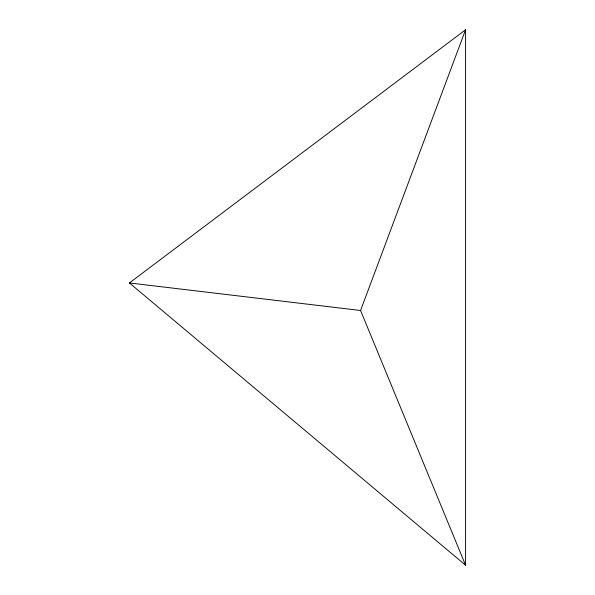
<?xml version="1.0" encoding="UTF-8"?>
<svg xmlns="http://www.w3.org/2000/svg" width="595" height="595" viewBox="0 0 595 595"><rect width="100%" height="100%" fill="white"/><g stroke="black" fill="none" stroke-linecap="round" stroke-linejoin="round"><path stroke-width="0.89" d="M465.588 565.25L360.563 310.486L465.588 29.75L129.412 282.952L465.588 565.25L465.588 29.75M129.412 282.952L360.563 310.486"/></g></svg>
